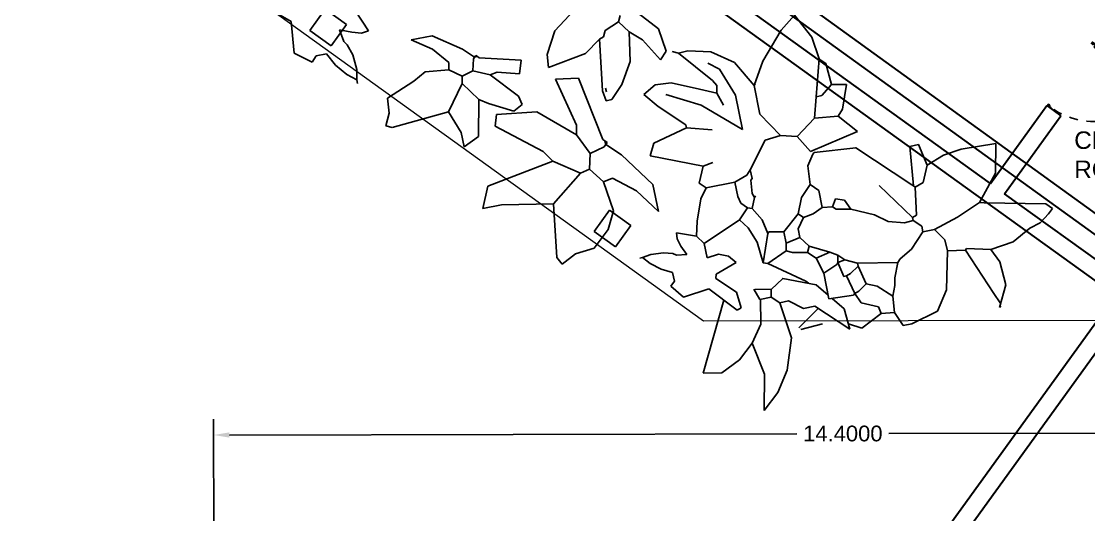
# Model space of a CAD drawing. Header units: metres. Extents: x 141303 to 146299, y 125960 to 127091.
# Drawn here: x 144888.97 to 144901.18, y 126067.97 to 126073.62 of the extents above; entities that cross this region are included whole.
import ezdxf

# ---------------------------------------------------------------- set-up
doc = ezdxf.new("R2010")
doc.units = ezdxf.units.M
doc.header["$MEASUREMENT"] = 0
doc.linetypes.add('C08_MUROS SERVICIOS$0$HIDDE100', pattern=[0.16, 0.1, -0.06])
for name, color, linetype in [('DIMENSION', 50, 'Continuous'), ('door', 12, 'Continuous'), ('Plants', 92, 'Continuous')]:
    doc.layers.add(name, color=color, linetype=linetype)
for name, color, linetype, lineweight in [('ELEVATION', 7, 'Continuous', 20), ('LETTERING', 50, 'Continuous', 30), ('new column', 4, 'Continuous', 25), ('NVMI_WALL', 7, 'Continuous', 30)]:
    doc.layers.add(name, color=color, linetype=linetype, lineweight=lineweight)
doc.layers.get('0').off()
doc.styles.get("Standard").update_dxf_attribs({"font": 'arial.ttf'})
doc.dimstyles.get("Standard").update_dxf_attribs({"dimtxt": 0.18, "dimasz": 0.18, "dimexe": 0.18, "dimexo": 0.0625, "dimgap": 0.09, "dimtad": 0, "dimtih": 1, "dimtoh": 1, "dimdec": 4, "dimzin": 0, "dimdsep": 46, "dimtxsty": 'Standard', "dimcen": 0.09, "dimadec": 0, "dimazin": 0, "dimtfac": 1, "dimtdec": 4, "dimtofl": 0, "dimtmove": 0, "dimatfit": 3, "dimfxl": 1, "dimtolj": 1, "dimtzin": 0, "dimarcsym": 0})

# ---------------------------------------------------------------- blocks, each defined once
blk = doc.blocks.new('6')
at = {"layer": 'Plants'}
for p, q in [((5478.5, 14773.4), (5491.99, 14782.82)), ((5491.99, 14782.82), (5512.48, 14718.4)), ((5427.11, 14760.65), (5428.46, 14780.49)), ((5428.46, 14780.49), (5446.04, 14753.57)), ((5471.74, 14754.98), (5478.5, 14773.4)), ((5645.73, 14756.73), (5650.53, 14771.13)), ((5657.72, 14768.73), (5650.53, 14771.13)), ((5686.52, 14730.34), (5657.72, 14768.73)), ((5724.91, 14756.73), (5736.9, 14768.73)), ((5744.1, 14749.53), (5736.9, 14768.73)), ((5431.16, 14739.4), (5427.11, 14760.65)), ((5446.04, 14753.57), (5470.38, 14736.57)), ((5470.38, 14736.57), (5471.74, 14754.98)), ((5634.52, 14743.43), (5645.73, 14756.73)), ((5686.52, 14730.34), (5724.91, 14756.73)), ((5810, 14713.73), (5844.09, 14753.02)), ((5844.09, 14753.02), (5849.63, 14754.87)), ((5853.32, 14743.79), (5849.63, 14754.87)), ((5633.41, 14722.66), (5634.52, 14743.43)), ((5708.11, 14699.15), (5744.1, 14749.53)), ((5861.94, 14733.56), (5853.32, 14743.79)), ((5935.68, 14743.81), (5953.41, 14746.02)), ((5935.68, 14743.81), (5935.68, 14737.17)), ((5953.41, 14746.02), (5971.13, 14723.88)), ((5443.82, 14713), (5431.16, 14739.4)), ((5470.38, 14736.57), (5473.41, 14718.14)), ((5544.04, 14735.87), (5529.27, 14717.42)), ((5558.8, 14734.03), (5544.04, 14735.87)), ((5558.8, 14734.03), (5558.8, 14728.49)), ((5850.85, 14707.82), (5861.94, 14733.56)), ((5893.61, 14734.95), (5891.39, 14737.17)), ((5903.87, 14735.8), (5893.6, 14734.95)), ((5893.6, 14734.95), (5898.99, 14727.27)), ((5916.89, 14734.52), (5903.87, 14735.8)), ((5929.04, 14730.52), (5916.89, 14734.52)), ((5935.68, 14737.17), (5929.04, 14730.52)), ((5558.8, 14728.49), (5564.34, 14722.96)), ((5564.34, 14722.96), (5574.47, 14726.29)), ((5574.47, 14726.29), (5585.31, 14727.35)), ((5585.31, 14727.35), (5593.87, 14726.65)), ((5593.87, 14726.65), (5589.38, 14720.25)), ((5593.87, 14726.65), (5595.71, 14728.49)), ((5681.72, 14694.35), (5686.52, 14730.34)), ((5775.54, 14717.31), (5781.08, 14732.07)), ((5790.31, 14722.84), (5781.08, 14732.07)), ((5898.99, 14727.27), (5909.16, 14718.32)), ((5971.13, 14723.88), (6008.77, 14726.09)), ((5473.41, 14718.14), (5485.95, 14699.67)), ((5496.05, 14715.57), (5497.9, 14719.26)), ((5507.12, 14706.34), (5496.05, 14715.57)), ((5529.27, 14717.42), (5497.9, 14719.26)), ((5589.38, 14720.25), (5580.91, 14712.79)), ((5638.53, 14706.34), (5633.41, 14722.66)), ((5793.39, 14689.73), (5775.54, 14717.31)), ((5810, 14713.73), (5790.31, 14722.84)), ((5909.16, 14718.32), (5918.11, 14713.64)), ((5469.66, 14692.7), (5443.82, 14713)), ((5529.27, 14706.34), (5507.12, 14706.34)), ((5531.12, 14702.65), (5529.27, 14706.34)), ((5569.88, 14708.19), (5562.49, 14702.65)), ((5573.45, 14708.88), (5569.88, 14708.19)), ((5580.91, 14712.79), (5573.45, 14708.88)), ((5660.13, 14689.55), (5638.53, 14706.34)), ((5813.69, 14686.04), (5810, 14713.73)), ((5846.91, 14695.27), (5850.85, 14707.82)), ((5918.11, 14713.64), (5922.4, 14712.8)), ((5931.26, 14706.16), (5920.96, 14702.13)), ((5922.4, 14712.8), (5931.26, 14706.16)), ((5440.96, 14702.17), (5427.72, 14687.42)), ((5438.32, 14677.93), (5443.16, 14702.17)), ((5486.27, 14700.08), (5478.88, 14692.7)), ((5494.43, 14695.06), (5482.23, 14686.53)), ((5495.65, 14695.39), (5486.27, 14700.08)), ((5521.89, 14684.2), (5531.12, 14702.65)), ((5545.88, 14695.27), (5539.21, 14686.86)), ((5555.11, 14686.04), (5545.88, 14695.27)), ((5562.49, 14702.65), (5571.08, 14699.29)), ((5571.08, 14699.29), (5577.52, 14695.74)), ((5577.52, 14695.74), (5580.95, 14691.58)), ((5681.72, 14694.35), (5708.11, 14699.15)), ((5720.11, 14696.75), (5708.11, 14699.15)), ((5768.1, 14701.54), (5720.11, 14696.75)), ((5772.89, 14691.95), (5768.1, 14701.54)), ((5830.3, 14682.35), (5846.91, 14695.27)), ((5913.23, 14697.87), (5909.11, 14692.87)), ((5920.96, 14702.13), (5913.23, 14697.87)), ((5449.35, 14685.32), (5464.12, 14687.16)), ((5464.12, 14687.16), (5469.66, 14692.7)), ((5469.66, 14692.7), (5478.88, 14692.7)), ((5482.58, 14687.16), (5478.88, 14692.7)), ((5479.48, 14673.22), (5482.58, 14687.16)), ((5539.21, 14686.86), (5530.73, 14683.31)), ((5540.34, 14650.98), (5555.11, 14686.04)), ((5564.34, 14684.2), (5555.11, 14686.04)), ((5564.34, 14684.2), (5580.95, 14691.58)), ((5655.33, 14682.35), (5660.13, 14689.55)), ((5676.92, 14687.15), (5660.13, 14689.55)), ((5676.92, 14687.15), (5681.72, 14694.35)), ((5684.12, 14675.16), (5676.92, 14687.15)), ((5744.1, 14670.35), (5772.89, 14691.95)), ((5784.16, 14687.89), (5761.62, 14680.88)), ((5784.16, 14687.89), (5793.39, 14689.73)), ((5813.69, 14686.04), (5793.39, 14689.73)), ((5817.38, 14680.5), (5813.69, 14686.04)), ((5929.04, 14684.01), (5909.11, 14692.87)), ((5404.7, 14677.93), (5441.97, 14677.93)), ((5418.99, 14665.73), (5404.75, 14677.93)), ((5441.97, 14677.93), (5449.35, 14685.32)), ((5530.73, 14683.31), (5521.89, 14684.2)), ((5564.34, 14684.2), (5571.41, 14672.66)), ((5604.77, 14684.57), (5622.4, 14667.25)), ((5631.34, 14679.95), (5604.77, 14684.57)), ((5631.34, 14679.95), (5655.33, 14682.35)), ((5761.62, 14680.88), (5758.57, 14672.07)), ((5811.84, 14671.28), (5817.38, 14680.5)), ((5817.38, 14680.5), (5830.3, 14682.35)), ((5833.99, 14676.82), (5830.3, 14682.35)), ((5852.45, 14674.97), (5833.99, 14676.82)), ((5852.45, 14674.97), (5872.88, 14678.52)), ((5872.88, 14678.52), (5859.32, 14665.2)), ((5389, 14650.98), (5396.38, 14671.28)), ((5408.37, 14674.83), (5396.38, 14671.28)), ((5479.48, 14673.22), (5451.45, 14661.48)), ((5497.9, 14669.43), (5460.98, 14663.89)), ((5490.51, 14650.98), (5497.9, 14669.43)), ((5497.9, 14669.43), (5501.58, 14671.28)), ((5512.66, 14647.28), (5501.58, 14671.28)), ((5501.58, 14671.28), (5516.5, 14658.81)), ((5571.41, 14672.66), (5579.55, 14654.19)), ((5622.4, 14667.25), (5660.13, 14660.76)), ((5676.92, 14663.16), (5684.12, 14675.16)), ((5703.32, 14667.96), (5684.12, 14675.16)), ((5703.32, 14667.96), (5744.1, 14670.35)), ((5708.11, 14660.76), (5703.32, 14667.96)), ((5758.57, 14672.07), (5765.71, 14667.59)), ((5797.08, 14665.74), (5765.71, 14667.59)), ((5797.08, 14665.74), (5811.84, 14671.28)), ((5817.38, 14662.05), (5811.84, 14671.28)), ((5418.53, 14650.98), (5435.14, 14665.74)), ((5433.05, 14663.89), (5418.99, 14665.73)), ((5451.75, 14649.13), (5435.14, 14665.74)), ((5451.45, 14661.48), (5437.59, 14663.29)), ((5460.98, 14663.89), (5457.85, 14664.16)), ((5516.5, 14658.81), (5530.06, 14652.77)), ((5676.92, 14660.76), (5660.13, 14660.76)), ((5676.92, 14660.76), (5676.92, 14663.16)), ((5679.32, 14658.36), (5676.92, 14660.76)), ((5676.92, 14658.36), (5676.92, 14660.76)), ((5676.92, 14658.36), (5679.32, 14658.36)), ((5679.32, 14658.36), (5681.72, 14658.36)), ((5729.7, 14624.77), (5681.72, 14658.36)), ((5746.5, 14636.76), (5708.11, 14660.76)), ((5775.73, 14650.56), (5793.39, 14660.21)), ((5781.19, 14639.64), (5813.69, 14658.36)), ((5793.39, 14660.21), (5797.08, 14665.74)), ((5815.54, 14658.36), (5813.69, 14658.36)), ((5815.54, 14658.36), (5817.38, 14660.21)), ((5817.38, 14658.36), (5815.54, 14658.36)), ((5817.38, 14660.21), (5817.38, 14662.05)), ((5817.38, 14660.21), (5830.3, 14660.21)), ((5817.38, 14658.36), (5817.38, 14660.21)), ((5859.32, 14665.2), (5830.3, 14660.21)), ((5361.32, 14643.59), (5366.85, 14649.13)), ((5379.77, 14643.59), (5366.85, 14649.13)), ((5379.77, 14643.59), (5389, 14650.98)), ((5394.54, 14647.28), (5389, 14650.98)), ((5409.31, 14652.82), (5394.54, 14647.28)), ((5418.53, 14649.13), (5409.31, 14652.82)), ((5416.69, 14645.44), (5418.53, 14649.13)), ((5418.53, 14649.13), (5418.53, 14650.98)), ((5433.3, 14639.9), (5418.53, 14649.13)), ((5446.21, 14636.21), (5451.75, 14649.13)), ((5464.67, 14641.75), (5451.75, 14649.13)), ((5473.9, 14641.75), (5484.97, 14649.13)), ((5484.97, 14649.13), (5490.51, 14650.98)), ((5494.2, 14645.44), (5490.51, 14650.98)), ((5530.06, 14652.77), (5540.34, 14650.98)), ((5540.34, 14638.06), (5540.34, 14650.98)), ((5579.55, 14654.19), (5580.95, 14643.59)), ((5781.19, 14639.64), (5775.73, 14650.56)), ((5348.4, 14621.45), (5361.32, 14643.59)), ((5389, 14632.52), (5379.77, 14643.59)), ((5414.84, 14636.21), (5416.69, 14645.44)), ((5431.45, 14636.21), (5433.3, 14639.9)), ((5435.14, 14641.75), (5433.3, 14639.9)), ((5446.21, 14634.36), (5435.14, 14641.75)), ((5457.29, 14630.67), (5464.67, 14641.75)), ((5464.67, 14641.75), (5473.9, 14641.75)), ((5475.75, 14636.21), (5473.9, 14641.75)), ((5486.82, 14634.36), (5494.2, 14645.44)), ((5501.58, 14638.06), (5494.2, 14645.44)), ((5499.74, 14617.75), (5501.58, 14638.06)), ((5501.58, 14638.06), (5512.66, 14645.44)), ((5523.73, 14639.9), (5512.66, 14647.28)), ((5512.66, 14645.44), (5512.66, 14647.28)), ((5536.65, 14636.21), (5523.73, 14639.9)), ((5536.65, 14636.21), (5540.34, 14638.06)), ((5547.73, 14638.06), (5540.34, 14638.06)), ((5553.27, 14634.36), (5547.73, 14638.06)), ((5562.49, 14625.13), (5580.95, 14643.59)), ((5588.33, 14643.59), (5580.95, 14643.59)), ((5593.87, 14628.83), (5588.33, 14643.59)), ((5593.87, 14628.83), (5638.16, 14647.28)), ((5638.16, 14647.28), (5641.86, 14636.21)), ((5392.69, 14623.29), (5389, 14632.52)), ((5389, 14632.52), (5405.61, 14632.52)), ((5405.61, 14632.52), (5414.84, 14636.21)), ((5429.6, 14626.98), (5414.84, 14636.21)), ((5429.6, 14626.98), (5431.45, 14636.21)), ((5431.45, 14625.13), (5442.53, 14628.83)), ((5442.53, 14628.83), (5446.21, 14634.36)), ((5442.53, 14628.83), (5449.91, 14628.83)), ((5446.21, 14634.36), (5446.21, 14636.21)), ((5449.91, 14628.83), (5446.21, 14634.36)), ((5449.91, 14628.83), (5457.29, 14630.67)), ((5457.29, 14630.67), (5475.75, 14636.21)), ((5486.82, 14634.36), (5475.75, 14636.21)), ((5492.36, 14628.83), (5486.82, 14634.36)), ((5494.2, 14617.75), (5492.36, 14628.83)), ((5540.34, 14626.98), (5536.65, 14636.21)), ((5562.49, 14625.13), (5553.27, 14634.36)), ((5593.87, 14628.83), (5588.33, 14621.45)), ((5625.25, 14608.52), (5641.86, 14636.21)), ((5729.7, 14624.77), (5746.5, 14636.76)), ((5736.74, 14602.9), (5757.33, 14631.68)), ((5757.34, 14631.68), (5764.72, 14622.46)), ((5352.09, 14601.14), (5348.4, 14621.45)), ((5396.38, 14617.75), (5392.69, 14623.29)), ((5401.92, 14604.84), (5431.45, 14625.13)), ((5431.45, 14625.13), (5429.6, 14626.98)), ((5544.04, 14625.13), (5540.34, 14626.98)), ((5540.34, 14625.13), (5540.34, 14626.98)), ((5551.42, 14615.91), (5544.04, 14625.13)), ((5556.95, 14614.06), (5562.49, 14625.13)), ((5694.36, 14608.23), (5694.58, 14624.3)), ((5694.58, 14624.3), (5698.27, 14627.99)), ((5705.66, 14622.46), (5698.27, 14627.99)), ((5704.68, 14618.89), (5702.28, 14621.28)), ((5733.34, 14585.54), (5705.66, 14622.46)), ((5764.72, 14622.46), (5770.64, 14601.12)), ((5401.92, 14604.84), (5396.38, 14617.75)), ((5484.97, 14601.14), (5488.67, 14610.37)), ((5488.67, 14610.37), (5494.2, 14617.75)), ((5494.2, 14617.75), (5499.74, 14617.75)), ((5505.31, 14603.93), (5499.74, 14617.75)), ((5551.42, 14614.06), (5551.42, 14615.91)), ((5556.95, 14608.52), (5551.42, 14614.06)), ((5556.95, 14608.52), (5556.95, 14614.06)), ((5370.55, 14571.61), (5352.09, 14601.14)), ((5398.23, 14588.23), (5401.92, 14601.14)), ((5401.92, 14601.14), (5401.92, 14604.84)), ((5477.59, 14595.61), (5484.97, 14601.14)), ((5496.05, 14590.07), (5484.97, 14601.14)), ((5505.28, 14590.07), (5505.31, 14603.93)), ((5556.95, 14608.52), (5560.65, 14579)), ((5625.25, 14608.52), (5604.94, 14597.45)), ((5625.25, 14608.52), (5627.09, 14606.68)), ((5627.09, 14606.68), (5656.62, 14606.68)), ((5656.62, 14606.68), (5673.23, 14604.84)), ((5673.23, 14604.84), (5669.54, 14591.91)), ((5699.45, 14586.92), (5694.36, 14608.23)), ((5733.34, 14585.54), (5736.74, 14602.9)), ((5770.64, 14601.12), (5766.56, 14576.31)), ((5462.82, 14588.23), (5473.9, 14595.61)), ((5473.9, 14595.61), (5477.59, 14595.61)), ((5479.44, 14588.23), (5477.59, 14595.61)), ((5656.93, 14594.03), (5625.39, 14584.59)), ((5658.47, 14582.69), (5669.54, 14591.91)), ((5304.1, 14588.23), (5310.38, 14568.42)), ((5304.1, 14586.38), (5304.1, 14588.23)), ((5315.18, 14580.84), (5305.95, 14584.53)), ((5357.62, 14562.38), (5315.18, 14580.84)), ((5398.23, 14569.77), (5398.23, 14588.23)), ((5442.53, 14580.84), (5429.03, 14579.07)), ((5442.53, 14580.84), (5462.82, 14588.23)), ((5462.82, 14588.23), (5472.06, 14584.53)), ((5472.06, 14584.53), (5479.44, 14588.23)), ((5505.28, 14590.07), (5496.05, 14590.07)), ((5514.51, 14579), (5505.28, 14590.07)), ((5625.39, 14584.59), (5582.59, 14582.23)), ((5582.59, 14582.23), (5604.74, 14560.2)), ((5634.47, 14573.46), (5658.47, 14582.69)), ((5714.88, 14565.24), (5699.45, 14586.92)), ((5731.5, 14581.85), (5733.34, 14585.54)), ((5733.34, 14576.31), (5731.5, 14581.85)), ((5357.62, 14562.38), (5370.55, 14571.61)), ((5370.55, 14571.61), (5378.18, 14564.87)), ((5416.32, 14571.97), (5411.15, 14566.08)), ((5429.03, 14579.07), (5416.32, 14571.97)), ((5516.35, 14577.15), (5514.51, 14579)), ((5518.19, 14566.08), (5516.35, 14577.15)), ((5551.42, 14567.92), (5560.65, 14579)), ((5619.71, 14567.92), (5608.63, 14573.46)), ((5619.71, 14567.92), (5634.47, 14573.46)), ((5727.8, 14563.39), (5733.34, 14576.31)), ((5310.38, 14568.42), (5326.48, 14554.21)), ((5357.62, 14560.54), (5357.62, 14562.38)), ((5378.18, 14564.87), (5390.85, 14562.38)), ((5390.85, 14562.38), (5379.87, 14541.78)), ((5390.85, 14562.38), (5398.23, 14569.77)), ((5401.92, 14566.08), (5398.23, 14569.77)), ((5411.15, 14566.08), (5401.92, 14566.08)), ((5412.99, 14564.23), (5411.15, 14566.08)), ((5411.15, 14560.54), (5412.99, 14564.23)), ((5412.99, 14564.23), (5453.6, 14556.85)), ((5518.19, 14564.23), (5489.4, 14540.24)), ((5496.05, 14527.32), (5521.33, 14565.22)), ((5518.19, 14566.08), (5518.19, 14564.23)), ((5538.5, 14560.54), (5521.33, 14565.22)), ((5551.42, 14567.92), (5538.5, 14560.54)), ((5577.26, 14562.38), (5551.42, 14567.92)), ((5595.71, 14543.93), (5577.26, 14562.38)), ((5623.4, 14562.38), (5619.71, 14567.92)), ((5628.93, 14560.54), (5623.4, 14562.38)), ((5701.14, 14564.72), (5677.97, 14570.78)), ((5677.97, 14561.55), (5677.97, 14570.78)), ((5714.88, 14565.24), (5701.14, 14564.72)), ((5727.8, 14563.39), (5714.89, 14565.24)), ((5729.65, 14557.86), (5727.8, 14563.39)), ((5326.48, 14554.21), (5339.17, 14549.47)), ((5339.17, 14549.47), (5357.62, 14560.54)), ((5425.92, 14540.24), (5411.15, 14560.54)), ((5534.81, 14538.39), (5538.5, 14560.54)), ((5604.74, 14560.2), (5629.52, 14548.79)), ((5667.69, 14556.85), (5628.93, 14560.54)), ((5662.1, 14550.66), (5667.69, 14556.85)), ((5667.69, 14556.85), (5673.23, 14558.69)), ((5694.58, 14548.63), (5677.97, 14561.55)), ((5326.25, 14532.86), (5339.17, 14549.47)), ((5601.08, 14521.36), (5595.71, 14543.93)), ((5621.55, 14536.54), (5595.71, 14543.93)), ((5595.71, 14543.93), (5595.71, 14542.08)), ((5629.52, 14548.79), (5641.16, 14549.97)), ((5644.3, 14540.01), (5662.1, 14550.66)), ((5722.27, 14546.78), (5694.58, 14548.63)), ((5379.87, 14541.78), (5370.55, 14519.93)), ((5422.22, 14532.86), (5425.92, 14540.24)), ((5425.92, 14540.24), (5427.76, 14540.24)), ((5449.91, 14512.55), (5427.76, 14540.24)), ((5427.76, 14540.24), (5429.6, 14540.24)), ((5489.4, 14540.24), (5429.6, 14540.24)), ((5518.19, 14525.47), (5534.81, 14538.39)), ((5544.04, 14521.78), (5534.81, 14538.39)), ((5621.55, 14536.54), (5644.3, 14540.01)), ((5320.71, 14514.4), (5326.25, 14532.86)), ((5427.76, 14518.09), (5422.22, 14532.86)), ((5518.19, 14525.47), (5496.05, 14527.32)), ((5518.19, 14518.09), (5518.19, 14525.47)), ((5320.71, 14514.4), (5315.46, 14505.38)), ((5320.72, 14488.56), (5366.85, 14518.09)), ((5366.85, 14518.09), (5370.55, 14519.93)), ((5370.55, 14519.93), (5373.09, 14490.29)), ((5420.55, 14502.72), (5427.76, 14518.09)), ((5427.76, 14518.09), (5444.37, 14507.02)), ((5527.42, 14497.79), (5518.19, 14518.09)), ((5538.5, 14505.17), (5540.34, 14518.09)), ((5540.34, 14518.09), (5544.04, 14521.78)), ((5544.04, 14521.78), (5560.4, 14492.06)), ((5602.77, 14489.4), (5601.08, 14521.36)), ((5315.46, 14505.38), (5313.77, 14494.72)), ((5444.37, 14507.02), (5449.91, 14512.55)), ((5538.5, 14505.17), (5527.42, 14497.79)), ((5538.5, 14505.17), (5553.27, 14492.25)), ((5410.38, 14489.4), (5420.55, 14502.72)), ((5313.77, 14494.72), (5313.33, 14488.56)), ((5313.33, 14488.56), (5320.72, 14488.56)), ((5373.09, 14490.29), (5387.5, 14468.09)), ((5387.5, 14468.09), (5410.38, 14489.4)), ((5553.27, 14492.25), (5560.65, 14492.25)), ((5560.4, 14492.06), (5576.5, 14479.63)), ((5600.23, 14471.64), (5602.77, 14489.4)), ((5576.5, 14479.63), (5600.23, 14471.64))]:
    blk.add_line(p, q, dxfattribs=at)
for centre, start, end in [((5479.48, 14673.22), 292.46672, 347.19571), ((5489.4, 14540.24), 270.35301, 310.15599)]:
    blk.add_arc(centre, 0.000231, start, end, dxfattribs=at)
blk = doc.blocks.new('*D93')
at = {"layer": 'Defpoints', "color": 0, "transparency": 16777216}
for p in [(144891.17, 126068.884), (144891.173, 126067.653), (144905.572, 126067.684)]:
    blk.add_point(p, dxfattribs=at)
at = {"layer": 'DIMENSION', "color": 0, "lineweight": -2, "transparency": 16777216}
for p, q in [((144891.172, 126067.716), (144891.169, 126069.064)), ((144905.572, 126067.747), (144905.569, 126069.095)), ((144891.35, 126068.884), (144897.845, 126068.898)), ((144905.39, 126068.915), (144898.895, 126068.901))]:
    blk.add_line(p, q, dxfattribs=at)
at = {"layer": 'DIMENSION', "color": 0, "transparency": 16777216}
for points in [[(144891.35, 126068.914), (144891.35, 126068.854), (144891.17, 126068.884)], [(144905.39, 126068.945), (144905.39, 126068.885), (144905.57, 126068.915)]]:
    blk.add_solid(points, dxfattribs=at)
at = {"layer": 'DIMENSION', "color": 0, "transparency": 16777216, "insert": (144898.37, 126068.9), "char_height": 0.18, "attachment_point": 5}
blk.add_mtext('\\A1;14.4000', dxfattribs=at)
blk = doc.blocks.new('C08_MUROS SERVICIOS$0$DOOR 1.20')
at = {"linetype": 'C08_MUROS SERVICIOS$0$HIDDE100'}
blk.add_lwpolyline([(187.586, 86.339, -0.424767), (188.786, 87.579)], format="xyb", dxfattribs=at)
at = {"linetype": 'ByBlock'}
blk.add_lwpolyline([(188.826, 86.379), (188.826, 87.579), (188.786, 87.579), (188.786, 86.379), (188.826, 86.379)], dxfattribs=at)
for points in [[(188.826, 87.559), (188.786, 87.559), (188.786, 87.579), (188.826, 87.579)], [(188.821, 87.41), (188.791, 87.41), (188.791, 87.419), (188.821, 87.419)], [(188.796, 87.419), (188.816, 87.419), (188.816, 87.41), (188.796, 87.41)], [(188.791, 86.999), (188.821, 86.999), (188.821, 86.919), (188.791, 86.919)], [(188.826, 86.379), (188.786, 86.379), (188.786, 86.399), (188.826, 86.399)], [(188.821, 86.469), (188.791, 86.469), (188.791, 86.479), (188.821, 86.479)], [(188.796, 86.479), (188.816, 86.479), (188.816, 86.469), (188.796, 86.469)]]:
    blk.add_lwpolyline(points, close=True)
blk.add_lwpolyline([(188.821, 86.399), (188.821, 87.559), (188.791, 87.559), (188.791, 86.399)], close=True, dxfattribs=at)
for points in [[(187.576, 86.379), (187.576, 86.309), (187.606, 86.309), (187.606, 86.339), (187.586, 86.339), (187.586, 86.379), (187.576, 86.379)], [(188.836, 86.379), (188.836, 86.309), (188.806, 86.309), (188.806, 86.339), (188.826, 86.339), (188.826, 86.379), (188.836, 86.379)]]:
    blk.add_lwpolyline(points)

msp = doc.modelspace()

# ---------------------------------------------------------------- linework, layer by layer
at = {"layer": 'ELEVATION'}
for p, q in [((144896.7741, 126070.18516), (144889.03817, 126075.76103)), ((144901.88941, 126070.19623), (144896.7741, 126070.18516))]:
    msp.add_line(p, q, dxfattribs=at)
at = {"layer": 'new column'}
for p, q in [((144892.27089, 126073.51227), (144892.44483, 126073.75669)), ((144892.44483, 126073.75669), (144892.68926, 126073.58275)), ((144892.51532, 126073.33833), (144892.27089, 126073.51227)), ((144892.68926, 126073.58275), (144892.51532, 126073.33833)), ((144895.52421, 126071.21306), (144895.69815, 126071.45749)), ((144895.69815, 126071.45749), (144895.94258, 126071.28355)), ((144895.76864, 126071.03912), (144895.52421, 126071.21306)), ((144895.94258, 126071.28355), (144895.76864, 126071.03912))]:
    msp.add_line(p, q, dxfattribs=at)
at = {"layer": 'NVMI_WALL'}
for p, q in [((144882.21054, 126084.94512), (144901.73747, 126070.82665)), ((144901.88941, 126070.19623), (144890.95458, 126078.0778)), ((144898.55947, 126066.08988), (144904.54204, 126074.36424)), ((144897.47866, 126074.15269), (144901.85466, 126070.98873)), ((144900.05939, 126071.7618), (144896.9767, 126073.98373)), ((144900.05939, 126071.7618), (144900.70258, 126072.65416)), ((144900.70258, 126072.65416), (144900.86483, 126072.53722)), ((144900.22164, 126071.64486), (144900.86483, 126072.53722)), ((144901.84411, 126070.47542), (144900.22164, 126071.64486)), ((144898.28021, 126066.04499), (144901.73747, 126070.82665))]:
    msp.add_line(p, q, dxfattribs=at)

# ---------------------------------------------------------------- block references
at = {"layer": 'door', "xscale": -0.7088458887546228, "yscale": 0.7088458887546228, "zscale": 0.7088458887546228, "rotation": 234.6449838297461}
msp.add_blockref('C08_MUROS SERVICIOS$0$DOOR 1.20', (144773.87449, 125999.61204), dxfattribs=at)
at = {"layer": 'NVMI_WALL', "xscale": 0.0128410461580915, "yscale": 0.0128410461580915, "zscale": 0.0128410461580915, "rotation": 146.5267211202481}
msp.add_blockref('6', (145060.29751, 126189.03701), dxfattribs=at)

# ---------------------------------------------------------------- texts
at = {"layer": 'LETTERING', "insert": (144901.01746, 126072.3587), "char_height": 0.2, "attachment_point": 1}
msp.add_mtext_dynamic_manual_height_columns('CHANGING\\PROOM', width=1.7452093, gutter_width=1, heights=[0], dxfattribs=at)

# ---------------------------------------------------------------- dimensions: what is measured, and where the dimension line sits
at = {"layer": 'DIMENSION'}
dim = msp.add_aligned_dim(p1=(144905.57249, 126067.68421), p2=(144891.17253, 126067.65305), distance=-1.23097, dimstyle='Standard', dxfattribs=at)
dim.commit()
dim.dimension.update_dxf_attribs({"geometry": '*D93', "text_midpoint": (144898.36985, 126068.8996)})

doc.saveas('drawing.dxf')
